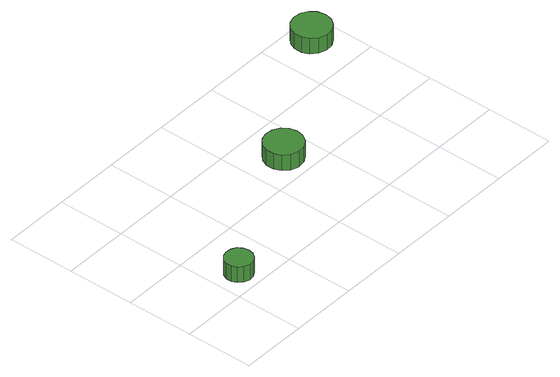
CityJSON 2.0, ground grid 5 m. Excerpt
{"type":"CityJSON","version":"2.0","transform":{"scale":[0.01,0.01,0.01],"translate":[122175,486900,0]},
"CityObjects":{
"tree1":{"type":"SolitaryVegetationObject","attributes":{"function":"something"},"geometry":[{"type":"MultiSurface","lod":"1","boundaries":[[[0,1,2,3,4,5,6,7,8,9,10,11,12,13,14]],[[15,16,17,18,19,20,21,22,23,24,25,26,27,28,29]],[[0,29,28,1]],[[1,28,27,2]],[[2,27,26,3]],[[3,26,25,4]],[[4,25,24,5]],[[5,24,23,6]],[[6,23,22,7]],[[7,22,21,8]],[[8,21,20,9]],[[9,20,19,10]],[[10,19,18,11]],[[11,18,17,12]],[[12,17,16,13]],[[13,16,15,14]],[[14,15,29,0]]]}]},
"tree2":{"type":"SolitaryVegetationObject","attributes":{"function":"something"},"geometry":[{"type":"MultiSurface","lod":"1","boundaries":[[[30,31,32,33,34,35,36,37,38,39,40,41,42,43,44]],[[45,46,47,48,49,50,51,52,53,54,55,56,57,58,59]],[[30,59,58,31]],[[31,58,57,32]],[[32,57,56,33]],[[33,56,55,34]],[[34,55,54,35]],[[35,54,53,36]],[[36,53,52,37]],[[37,52,51,38]],[[38,51,50,39]],[[39,50,49,40]],[[40,49,48,41]],[[41,48,47,42]],[[42,47,46,43]],[[43,46,45,44]],[[44,45,59,30]]]}]},
"tree3":{"type":"SolitaryVegetationObject","attributes":{"function":"something"},"geometry":[{"type":"MultiSurface","lod":"1","boundaries":[[[60,61,62,63,64,65,66,67,68,69,70,71,72,73,74]],[[75,76,77,78,79,80,81,82,83,84,85,86,87,88,89]],[[60,89,88,61]],[[61,88,87,62]],[[62,87,86,63]],[[63,86,85,64]],[[64,85,84,65]],[[65,84,83,66]],[[66,83,82,67]],[[67,82,81,68]],[[68,81,80,69]],[[69,80,79,70]],[[70,79,78,71]],[[71,78,77,72]],[[72,77,76,73]],[[73,76,75,74]],[[74,75,89,60]]]}]}
},
"vertices":[
[289,165,187],[280,206,187],[256,240,187],[219,261,187],[178,265,187],[138,252,187],[106,224,187],[89,186,187],[89,144,187],[106,106,187],[138,78,187],[178,65,187],[219,69,187],[256,90,187],[280,124,187],[280,124,60],[256,90,60],[219,69,60],[178,65,60],[138,78,60],[106,106,60],[89,144,60],[89,186,60],[106,224,60],[138,252,60],[178,265,60],[219,261,60],[256,240,60],[280,206,60],[289,165,60],
[1415,703,192],[1403,760,192],[1369,807,192],[1318,837,192],[1260,843,192],[1204,825,192],[1161,786,192],[1137,732,192],[1137,674,192],[1161,620,192],[1204,581,192],[1260,563,192],[1318,569,192],[1369,598,192],[1403,646,192],[1403,646,65],[1369,598,65],[1318,569,65],[1260,563,65],[1204,581,65],[1161,620,65],[1137,674,65],[1137,732,65],[1161,786,65],[1204,825,65],[1260,843,65],[1318,837,65],[1369,807,65],[1403,760,65],[1415,703,65],
[2441,1330,194],[2429,1388,194],[2395,1435,194],[2344,1464,194],[2286,1470,194],[2230,1452,194],[2187,1413,194],[2163,1360,194],[2163,1301,194],[2187,1248,194],[2230,1209,194],[2286,1190,194],[2344,1197,194],[2395,1226,194],[2429,1273,194],[2429,1273,67],[2395,1226,67],[2344,1197,67],[2286,1190,67],[2230,1209,67],[2187,1248,67],[2163,1301,67],[2163,1360,67],[2187,1413,67],[2230,1452,67],[2286,1470,67],[2344,1464,67],[2395,1435,67],[2429,1388,67],[2441,1330,67]
]}
